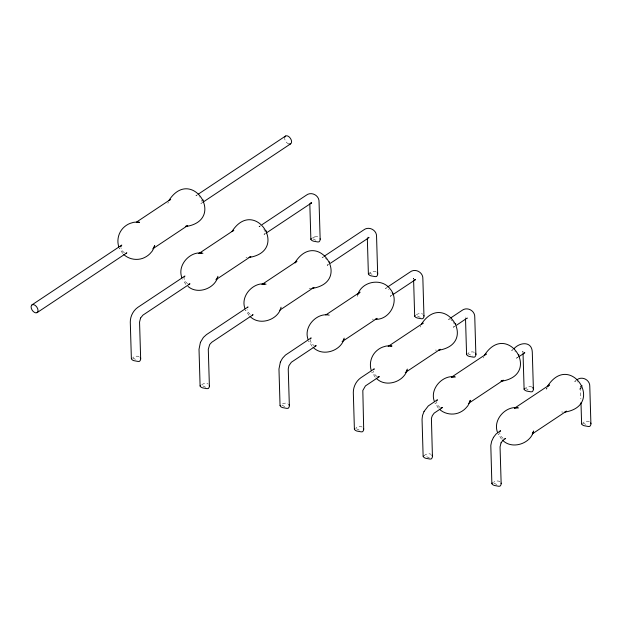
<?xml version="1.0" encoding="UTF-8"?>
<svg xmlns="http://www.w3.org/2000/svg" width="622" height="622" viewBox="0 0 622 622"><rect width="100%" height="100%" fill="white"/><g stroke="black" fill="none" stroke-linecap="round" stroke-linejoin="round"><path stroke-width="0.47" stroke-dasharray="3.11 2.33" d="M310.238 339.596L311.319 343.266L314.258 345.778M167.893 203.301L168.344 201.932M357.199 296.399L357.712 294.742M420.386 327.04L420.837 325.679M483.512 357.977L483.963 356.616M547.088 387.553L546.575 389.209L547.018 387.864M197.446 194.709L195.829 195.782L197.353 195.565L199.149 196.443M203.324 201.956L200.898 203.573L201.746 202.305L201.683 200.338M260.556 225.654L258.954 226.719L260.05 226.447L261.831 227.069M265.625 233.444L264.023 234.51L264.871 233.242L264.653 230.731M323.673 256.591L322.079 257.656L323.603 257.438L325.835 258.69M328.75 264.381L327.149 265.446L327.996 264.179L327.934 262.212M386.798 287.527L385.197 288.592L386.728 288.375L388.074 288.935M391.868 295.31L390.266 296.383L390.981 295.512L391.16 293.677M449.924 318.464L448.322 319.529L450.297 319.428M454.993 326.247L453.391 327.312L454.239 326.052L454.184 324.078M513.041 349.401L511.447 350.466L512.971 350.24L514.775 351.127M518.11 357.191L516.517 358.249L517.232 357.386L517.411 355.551M576.143 380.353L574.572 381.403L576.991 381.488M581.811 387.739L579.642 389.185L580.489 387.918L580.31 386.246L580.676 386.923M314.646 236.959L315.852 236.718A4.556 3.188 -14.7 0 1 318.596 237.137M312.104 288.421L309.134 288.196M247.152 257.376L246.009 257.259M373.402 319.249L372.259 319.133M436.527 350.186L435.384 350.069M563.081 412.114L561.627 411.943M581.484 387.42L580.831 387.078M312.936 238.848L317.274 240.971M369.204 273.182A5.256 1.711 12.9 0 1 369.585 273.089L373.923 275.219M420.215 317.36L415.877 315.23A4.875 3.413 -14.7 0 1 418.458 313.768L419.663 313.527A4.556 3.188 -14.7 0 1 422.836 314.196M467.783 353.63L472.992 356.188M525.295 388.307L529.633 390.429M582.814 422.976L587.152 425.098M493.93 483.154L498.269 485.277M429.538 458.08L424.328 455.522A4.875 3.413 -14.7 0 1 426.91 454.06L428.115 453.827A4.556 3.188 -14.7 0 1 430.859 454.247M356.468 428.745L360.807 430.875M284.728 406.555L281.253 404.86A4.875 3.413 -14.7 0 1 283.834 403.39L285.039 403.157A4.556 3.188 -14.7 0 1 287.784 403.577M205.641 387.249L201.303 385.127A4.875 3.413 -14.7 0 1 203.884 383.657L205.089 383.424A4.556 3.188 -14.7 0 1 208.261 384.093M132.572 357.922L136.91 360.052M450.748 319.615L452.497 320.975M503.175 438.393L500.687 436.076L499.59 432.889M440.049 407.457L437.561 405.14L436.465 401.952M376.932 376.52L374.444 374.203L373.348 371.015M187.556 283.71L185.068 281.393L183.972 278.205M124.431 252.781L122.293 250.954L120.893 247.781M577.449 381.745L577.892 382.056M250.231 314.398L248.194 312.33L247.144 309.655M388.525 289.253L388.96 289.627M515.203 351.492L515.622 351.912M199.584 196.816L200.004 197.236M501.48 439.101L498.121 433.946L498.323 434.358M438.354 408.164L435.003 403.017L435.198 403.421M375.229 377.235L371.878 372.08L372.073 372.485M312.104 346.298L308.753 341.144L308.947 341.556M248.987 315.362L245.628 310.207L245.83 310.619M185.861 284.425L182.705 279.682M122.736 253.488L119.377 248.333L119.58 248.746M326.247 259.11L326.636 259.568M523.048 352.106L522.791 351.694L523.04 352.417M413.622 279.037L413.373 278.625L413.622 279.34M263.86 229.129L264.436 230.187M465.272 317.026L465.435 317.306M453.547 322.453L454.021 323.541M390.896 292.604L391.059 293.149M580.528 387.319L580.87 398.873M139.103 356.639A4.556 3.188 -14.7 0 0 136.35 356.219L135.145 356.46A4.875 3.413 -14.7 0 0 132.999 357.549M312.493 238.047A4.875 3.413 -14.7 0 1 314.646 236.959M376.108 271.806A4.556 3.188 -14.7 0 0 373.363 271.386L372.158 271.627A4.875 3.413 -14.7 0 0 369.585 273.089M531.826 387.024A4.556 3.188 -14.7 0 0 529.081 386.604L527.876 386.837A4.875 3.413 -14.7 0 0 525.722 387.934M500.018 481.692A4.556 3.188 -14.7 0 0 496.846 481.024L495.641 481.265A4.875 3.413 -14.7 0 0 493.495 482.353M589.345 421.693A4.556 3.188 -14.7 0 0 586.593 421.273L585.388 421.514A4.875 3.413 -14.7 0 0 583.242 422.602M362.128 427.042A4.556 3.188 -14.7 0 0 359.384 426.622L358.179 426.863A4.875 3.413 -14.7 0 0 356.025 427.952M474.314 352.355A4.556 3.188 -14.7 0 0 471.569 351.928L470.364 352.169A4.875 3.413 -14.7 0 0 468.211 353.257M288.678 143.923A4.649 2.799 56.3 0 1 284.643 138.224M522.97 352.005L522.799 351.578L522.947 351.974M413.552 278.936L413.381 278.5L413.529 278.897"/><path stroke-width="0.93" d="M140.556 318.036L139.553 322.103L140.658 358.715A4.852 3.398 -14.7 0 1 139.507 361.328A5.256 1.711 12.9 0 1 138.053 361.436L133.917 360.667A4.362 1.415 12.9 0 1 132.121 359.788L131.467 358.466M252.4 314.989L253.1 314.74L211.667 342.325L209.676 344.541L208.292 349.307L209.389 385.92A4.852 3.398 -14.7 0 1 208.246 388.525A5.256 1.711 12.9 0 1 206.784 388.633L202.655 387.871A4.362 1.415 12.9 0 1 200.852 386.985L200.105 386.06L200.37 385.492A5.256 1.711 12.9 0 1 200.611 385.345M315.129 345.949L316.225 345.676L291.353 362.245L288.911 365.697L288.243 369.04L289.347 405.653A4.852 3.398 -14.7 0 1 288.196 408.257A5.256 1.711 12.9 0 1 286.734 408.366L282.606 407.604A4.362 1.415 12.9 0 1 280.81 406.718L280.157 405.396M262.157 224.589L306.141 195.308C311.342 191.086 319.506 195.448 319.055 202.088L320.151 239.213A4.852 3.398 -14.7 0 1 319.008 241.818A5.256 1.711 12.9 0 1 317.547 241.935L313.418 241.165A4.362 1.415 12.9 0 1 311.622 240.286L310.868 239.361L311.132 238.786A5.256 1.711 12.9 0 1 311.373 238.638M377.826 376.831L379.35 376.613L365.441 385.912L362.82 390.476L363.683 429.118A4.852 3.398 -14.7 0 1 362.54 431.722A5.256 1.711 12.9 0 1 361.079 431.839L356.942 431.069A4.362 1.415 12.9 0 1 355.146 430.191L354.4 429.266L354.664 428.69A5.256 1.711 12.9 0 1 354.905 428.542M324.474 256.062L363.652 229.977C368.862 225.763 377.018 230.117 376.567 236.757L377.671 273.89A4.852 3.398 -14.7 0 1 376.52 276.495A5.256 1.711 12.9 0 1 375.066 276.603L370.93 275.834A4.362 1.415 12.9 0 1 369.134 274.955L368.481 273.633M387.599 286.999L409.952 272.117C415.154 267.895 423.31 272.257 422.867 278.897L423.963 316.023A4.852 3.398 -14.7 0 1 422.82 318.627A5.256 1.711 12.9 0 1 421.358 318.744L417.23 317.974A4.362 1.415 12.9 0 1 415.426 317.096L414.68 316.17L414.944 315.595A5.256 1.711 12.9 0 1 415.185 315.447M440.944 407.768L442.475 407.542L434.179 413.117L432.313 415.651L431.411 418.357L432.422 456.323A4.852 3.398 -14.7 0 1 431.271 458.927A5.256 1.711 12.9 0 1 429.81 459.036L425.681 458.266A4.362 1.415 12.9 0 1 423.885 457.388L423.232 456.066M450.725 317.935L461.858 310.518C467.06 306.304 475.216 310.666 474.773 317.306L475.869 354.431A4.852 3.398 -14.7 0 1 474.726 357.036A5.256 1.711 12.9 0 1 473.264 357.145L469.128 356.375A4.362 1.415 12.9 0 1 467.332 355.496L466.586 354.571L466.85 354.004M501.052 442.841L500.049 446.907L501.153 483.519A4.852 3.398 -14.7 0 1 500.002 486.124A5.256 1.711 12.9 0 1 498.549 486.241L494.412 485.471A4.362 1.415 12.9 0 1 492.616 484.592L491.87 483.667L492.126 483.092A5.256 1.711 12.9 0 1 492.375 482.944M513.842 348.872C519.549 342.193 531.787 340.817 532.284 351.974L533.388 389.1A4.852 3.398 -14.7 0 1 532.238 391.704A5.256 1.711 12.9 0 1 530.776 391.813L526.647 391.051A4.362 1.415 12.9 0 1 524.851 390.165L524.105 389.248L524.362 388.672A5.256 1.711 12.9 0 1 524.603 388.525M576.889 379.855C582.091 375.641 590.247 380.003 589.796 386.643L590.9 423.769A4.852 3.398 -14.7 0 1 589.749 426.373A5.256 1.711 12.9 0 1 588.295 426.49L584.159 425.72A4.362 1.415 12.9 0 1 582.363 424.842L581.617 423.916L581.881 423.341M120.862 246.794L120.94 246.343M217.91 276.292C215.678 287.908 198.123 295.279 188.031 286.447M281.035 307.221C278.742 319.444 259.833 326.511 250.044 316.435M344.16 338.158C341.859 350.38 322.958 357.448 313.169 347.371M407.286 369.095C404.984 381.317 386.083 388.385 376.287 378.308M533.536 430.968C531.235 443.191 512.326 450.258 502.537 440.174M184.058 277.28L184.913 276.02L137.719 307.431C133.092 310.728 130.255 316.427 130.286 322.087L131.374 358.863M436.558 401.027L437.406 399.759L428.286 405.941L424.041 411.453M499.684 431.963L499.816 431.559M200.424 342.333L199.017 349.292L200.105 386.06M280.374 362.066L278.967 369.025L280.055 405.793M357.712 294.742C361.833 281.035 382.165 277.521 390.429 289.292C399.969 300.791 390.025 320.003 375.229 319.358M200.401 342.38L203.394 337.419L206.45 334.636L248.03 306.949L247.502 307.47M280.351 362.113L282.481 358.272L285.459 355.076L311.155 337.886L310.44 338.757M424.048 411.445L422.509 415.519L422.05 419.352L423.139 456.462M121.072 245.947L121.788 245.084L32.041 304.834M168.889 200.494C191.568 165.296 227.139 220.102 185.854 226.548M153.774 247.579C156.293 241.647 153.051 250.907 151.364 252.112C149.117 255.02 145.968 257.174 142.524 258.41C136.171 260.579 128.738 259.133 123.794 254.561M232.014 231.431C254.693 196.225 290.264 251.031 248.979 257.485M216.899 278.508L217.529 277.342M295.139 262.367C317.811 227.162 353.382 281.968 312.104 288.421M343.15 340.382L343.779 339.215M373.565 369.686L374.281 368.823L360.744 377.834C356.118 381.123 353.28 386.83 353.312 392.49L354.4 429.266M421.389 324.233C444.061 289.036 479.632 343.842 438.354 350.295M406.275 371.318L406.905 370.152M484.515 355.17C507.187 319.972 542.757 374.778 501.48 381.224M469.4 402.255C471.911 396.323 468.677 405.591 466.982 406.788C464.735 409.704 461.586 411.85 458.142 413.086C451.79 415.255 444.357 413.809 439.412 409.237M547.632 386.106C570.312 350.909 605.882 405.715 564.597 412.161M532.518 433.192L533.155 432.018M493.456 437.429L496.068 434.016L500.531 430.696L500.002 431.209M140.556 318.052L142.936 315.121L189.982 283.803L188.878 284.075M493.495 437.359L491.644 441.348L490.805 445.391L491.87 483.667M501.044 442.856L502.91 440.314L505.6 438.479L504.901 438.735M295.155 262.95L296.927 261.209L261.94 284.503M358.28 293.887L360.052 292.146L325.811 314.942M547.648 386.69L549.428 384.948L514.441 408.242M169.713 200.097L170.685 199.335L136.443 222.132M232.838 231.034L233.81 230.272L198.815 253.566M422.206 323.844L423.178 323.082L388.19 346.376M485.331 354.781L486.303 354.011L451.315 377.313M198.255 194.173L285.576 136.031M37.11 312.617A4.649 2.799 56.3 0 0 35.361 305.488A4.649 2.799 56.3 0 0 31.248 308.069A4.649 2.799 56.3 0 0 37.11 312.617L126.857 252.866L126.157 253.115M203.324 201.956L290.645 143.822M152.748 248.823L187.735 225.522L185.379 226.377M266.426 232.908L311.591 202.881L310.736 202.865M215.873 279.752L250.86 256.458L249.741 257.003M330.344 263.308L369.103 237.55L367.781 237.347M279.737 310.191L313.986 287.395L312.866 287.939M392.669 294.781L415.395 279.69L414.547 279.675M342.116 341.626L377.111 318.332L375.991 318.876M456.587 325.189L466.943 318.184M405.241 372.562L440.228 349.269L439.116 349.805M518.911 356.655L524.859 352.775L523.965 352.752M468.366 403.499L503.353 380.205L500.998 381.053M532.238 433.938L566.479 411.142L565.359 411.678M199.188 253.519L201.777 253.146M262.313 284.456L264.902 284.083M451.681 377.266L454.27 376.893M514.806 408.203L517.395 407.822M137.306 222.279C143.783 222.536 134.228 221.587 132.393 222.699C128.746 223.5 125.45 225.576 122.899 228.274C118.335 233.188 116.672 240.574 118.833 246.942M389.8 346.026C396.276 346.275 386.721 345.327 384.886 346.446C381.239 347.239 377.951 349.323 375.393 352.013C370.829 356.927 369.165 364.321 371.326 370.689M202.92 253.263C190.791 250.394 176.726 264.863 181.958 277.878M266.045 284.2C253.916 281.331 239.851 295.8 245.084 308.815M329.17 315.136C317.041 312.267 302.976 326.729 308.201 339.752M455.421 377.01C443.284 374.133 429.219 388.602 434.451 401.618M518.538 407.946C506.409 405.07 492.344 419.539 497.577 432.554M581.85 385.523L582.044 385.935M518.725 354.587L518.919 354.999M455.599 323.65L455.802 324.062M392.474 292.713L392.676 293.125M329.349 261.776L329.551 262.189M266.224 230.848L266.426 231.252M203.106 199.911L203.301 200.315M590.9 423.769L590.822 423.349A4.556 3.188 -14.7 0 0 590.675 422.944M533.311 388.672L533.388 389.1M501.075 483.1L501.153 483.519M475.791 354.004L475.869 354.431M423.885 315.603L423.963 316.023M432.422 456.323L432.344 455.895A4.556 3.188 -14.7 0 0 431.956 455.117M377.671 273.89L377.593 273.462A4.556 3.188 -14.7 0 0 377.212 272.685M363.606 428.698L363.683 429.118M320.073 238.794L320.151 239.213M289.347 405.653L289.269 405.225A4.556 3.188 -14.7 0 0 288.88 404.456M209.311 385.492L209.389 385.92M140.58 358.295L140.658 358.715M580.987 402.729L581.617 423.916M523.048 353.615L524.105 389.248M465.528 318.938L466.586 354.571M413.622 280.538L414.68 316.17M367.33 238.397L368.387 274.03M309.81 203.728L310.868 239.361M140.199 357.518A4.556 3.188 -14.7 0 1 140.588 358.295M532.626 387.568A4.556 3.188 -14.7 0 1 533.155 388.276M475.41 353.234A4.556 3.188 -14.7 0 1 475.799 354.004M284.728 137.299A4.649 2.799 56.3 0 1 290.49 138.442A4.649 2.799 56.3 0 1 289.121 144.04M311.591 202.881L311.218 203.067L311.63 202.896M415.395 279.69L415.379 279.737M467.301 318.099L467.285 318.137"/></g></svg>
